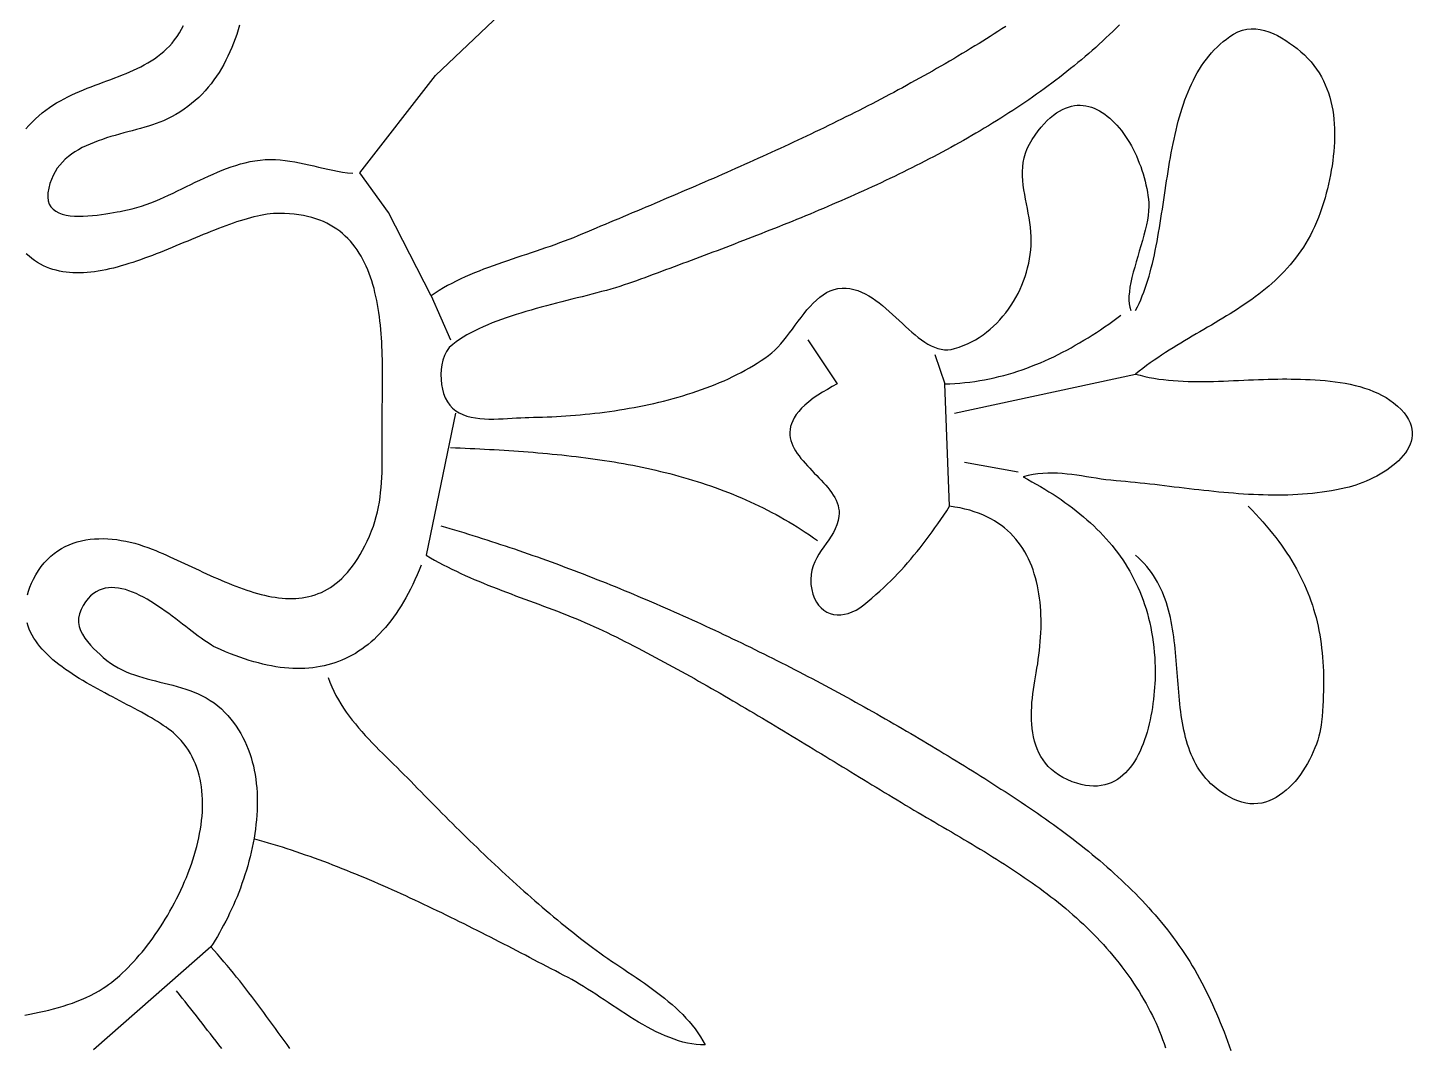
# Model space of a CAD drawing. Header units: millimetres. Extents: x 26 to 701, y 23 to 715.
# Drawn here: x 418.1 to 701.1, y 245.1 to 453.4 of the extents above; entities that cross this region are included whole.
import ezdxf

# ---------------------------------------------------------------- set-up
doc = ezdxf.new("R2010")
doc.units = ezdxf.units.MM
doc.layers.add('0_0_0', color=3, linetype='Continuous')

msp = doc.modelspace()

# ---------------------------------------------------------------- linework, layer by layer
at = {"layer": '0_0_0'}
for points in [[(617.99, 453.66), (617.19, 453.13), (616.39, 452.62), (615.6, 452.11), (614.81, 451.62), (614.04, 451.13), (613.28, 450.65), (612.52, 450.19), (611.66, 449.66), (610.8, 449.13), (609.93, 448.61), (609.07, 448.09), (608.2, 447.57), (607.34, 447.06), (606.47, 446.55), (605.6, 446.04), (604.73, 445.54), (603.85, 445.04), (602.98, 444.54), (602.11, 444.05), (601.23, 443.55), (600.36, 443.07), (599.48, 442.58), (598.6, 442.1), (597.73, 441.62), (596.85, 441.14), (595.97, 440.67), (595.08, 440.19), (594.2, 439.73), (593.32, 439.26), (592.43, 438.79), (591.55, 438.33), (590.66, 437.87), (589.78, 437.42), (588.89, 436.96), (588, 436.51), (587.11, 436.06), (586.22, 435.61), (585.33, 435.17), (584.44, 434.73), (583.54, 434.28), (582.65, 433.85), (581.75, 433.41), (580.86, 432.97), (579.96, 432.54), (579.06, 432.11), (578.17, 431.68), (577.27, 431.25), (576.37, 430.83), (575.47, 430.4), (574.57, 429.98), (573.66, 429.56), (572.76, 429.14), (571.86, 428.73), (570.95, 428.31), (570.05, 427.9), (569.14, 427.48), (568.24, 427.07), (567.33, 426.66), (566.42, 426.25), (565.51, 425.84), (564.6, 425.44), (563.69, 425.03), (562.78, 424.63), (561.87, 424.23), (560.96, 423.82), (560.04, 423.42), (559.13, 423.02), (558.22, 422.62), (557.3, 422.23), (556.39, 421.83), (555.47, 421.43), (554.55, 421.04), (553.64, 420.64), (552.72, 420.25), (551.8, 419.85), (550.88, 419.46), (549.96, 419.07), (549.04, 418.68), (548.12, 418.28), (547.2, 417.89), (546.28, 417.5), (545.35, 417.11), (544.43, 416.72), (543.51, 416.33), (542.58, 415.94), (541.66, 415.55), (540.73, 415.16), (539.81, 414.77), (538.88, 414.38), (537.95, 413.99), (537.03, 413.6), (536.1, 413.22), (535.17, 412.83), (534.24, 412.44), (533.31, 412.05), (532.38, 411.65), (531.45, 411.26), (530.52, 410.87), (529.61, 410.49), (528.68, 410.13), (527.74, 409.77), (526.8, 409.42), (525.85, 409.07), (524.89, 408.73), (523.92, 408.4), (522.96, 408.07), (521.98, 407.75), (521.01, 407.42), (520.03, 407.1), (519.05, 406.78), (518.07, 406.45), (517.09, 406.12), (516.12, 405.79), (515.14, 405.46), (514.17, 405.12), (513.2, 404.77), (512.24, 404.42), (511.28, 404.05), (510.33, 403.68), (509.38, 403.3), (508.44, 402.9), (507.52, 402.49), (506.6, 402.07), (505.69, 401.64), (504.8, 401.18), (503.91, 400.71), (503.04, 400.23), (502.19, 399.72), (501.35, 399.2), (500.52, 398.65), (491.84, 415.63), (485.99, 423.74), (501.47, 443.64), (536.95, 477.36)], [(417.73, 432.72), (418.35, 433.43), (419, 434.12), (419.67, 434.77), (420.36, 435.4), (421.06, 436), (421.79, 436.56), (422.52, 437.08), (423.26, 437.57), (424.01, 438.03), (424.77, 438.47), (425.54, 438.88), (426.31, 439.28), (427.1, 439.66), (427.89, 440.02), (428.68, 440.36), (429.48, 440.7), (430.28, 441.02), (431.09, 441.34), (431.89, 441.64), (432.7, 441.95), (433.5, 442.24), (434.3, 442.54), (435.1, 442.84), (435.89, 443.14), (436.68, 443.44), (437.46, 443.75), (438.23, 444.06), (438.99, 444.38), (439.75, 444.72), (440.49, 445.07), (441.22, 445.43), (441.93, 445.81), (442.64, 446.21), (443.32, 446.63), (443.99, 447.06), (444.64, 447.53), (445.28, 448.02), (445.89, 448.53), (446.48, 449.08), (447.05, 449.65), (447.6, 450.26), (448.12, 450.91), (448.62, 451.59), (449.09, 452.31), (449.54, 453.06), (449.95, 453.86)], [(461.39, 453.88), (461.11, 452.95), (460.81, 452.02), (460.5, 451.11), (460.16, 450.21), (459.81, 449.32), (459.43, 448.44), (459.03, 447.58), (458.61, 446.73), (458.17, 445.89), (457.7, 445.07), (457.21, 444.26), (456.7, 443.48), (456.15, 442.71), (455.59, 441.96), (454.99, 441.23), (454.37, 440.51), (453.72, 439.82), (453.05, 439.16), (452.34, 438.51), (451.6, 437.89), (450.84, 437.29), (450.04, 436.72), (449.21, 436.17), (448.35, 435.65), (447.45, 435.16), (446.52, 434.7), (445.84, 434.39), (445.12, 434.1), (444.38, 433.82), (443.61, 433.56), (442.81, 433.31), (442, 433.06), (441.17, 432.82), (440.32, 432.59), (439.46, 432.36), (438.59, 432.12), (437.71, 431.89), (436.84, 431.64), (435.96, 431.4), (435.08, 431.14), (434.21, 430.87), (433.35, 430.59), (432.49, 430.29), (431.65, 429.97), (430.83, 429.63), (430.03, 429.27), (429.25, 428.89), (428.49, 428.48), (427.76, 428.04), (427.07, 427.57), (426.4, 427.06), (425.78, 426.52), (425.19, 425.94), (424.64, 425.33), (424.14, 424.67), (423.69, 423.96), (423.29, 423.21), (422.94, 422.41), (422.65, 421.56), (422.42, 420.65), (422.24, 419.69), (422.19, 418.81), (422.27, 418.04), (422.49, 417.37), (422.83, 416.8), (423.27, 416.31), (423.82, 415.91), (424.45, 415.58), (425.16, 415.32), (425.93, 415.13), (426.76, 415), (427.63, 414.92), (428.54, 414.89), (429.46, 414.9), (430.4, 414.94), (431.34, 415.02), (432.26, 415.11), (433.17, 415.23), (434.04, 415.36), (434.87, 415.49), (435.64, 415.63), (436.35, 415.76), (436.98, 415.88), (437.52, 415.98), (438.5, 416.17), (439.46, 416.4), (440.42, 416.66), (441.37, 416.95), (442.3, 417.27), (443.24, 417.62), (444.16, 417.98), (445.08, 418.37), (445.99, 418.77), (446.9, 419.18), (447.81, 419.61), (448.72, 420.04), (449.62, 420.48), (450.52, 420.93), (451.43, 421.37), (452.33, 421.81), (453.24, 422.25), (454.14, 422.68), (455.06, 423.1), (455.97, 423.51), (456.89, 423.91), (457.82, 424.28), (458.75, 424.64), (459.69, 424.97), (460.64, 425.28), (461.59, 425.56), (462.56, 425.81), (463.54, 426.03), (464.52, 426.21), (465.6, 426.35), (466.66, 426.44), (467.7, 426.47), (468.72, 426.45), (469.72, 426.39), (470.72, 426.29), (471.7, 426.16), (472.68, 425.99), (473.65, 425.81), (474.62, 425.6), (475.58, 425.38), (476.54, 425.15), (477.51, 424.92), (478.48, 424.7), (479.46, 424.47), (480.45, 424.26), (481.44, 424.07), (482.46, 423.9), (483.48, 423.76), (484.52, 423.65)], [(641.2, 453.97), (640.52, 453.29), (639.85, 452.63), (639.16, 451.97), (638.47, 451.31), (637.77, 450.66), (637.07, 450.01), (636.36, 449.37), (635.65, 448.74), (634.93, 448.11), (634.2, 447.48), (633.47, 446.86), (632.73, 446.25), (631.99, 445.63), (631.24, 445.03), (630.49, 444.43), (629.73, 443.83), (628.96, 443.24), (628.2, 442.65), (627.42, 442.07), (626.64, 441.49), (625.86, 440.92), (625.07, 440.35), (624.28, 439.79), (623.48, 439.23), (622.68, 438.67), (621.87, 438.12), (621.06, 437.58), (620.25, 437.04), (619.43, 436.5), (618.61, 435.97), (617.78, 435.44), (616.95, 434.91), (616.12, 434.39), (615.28, 433.87), (614.44, 433.36), (613.6, 432.85), (612.75, 432.35), (611.9, 431.85), (611.04, 431.35), (610.18, 430.86), (609.32, 430.37), (608.46, 429.88), (607.59, 429.4), (606.73, 428.92), (605.85, 428.45), (604.98, 427.98), (604.1, 427.51), (603.22, 427.05), (602.34, 426.58), (601.46, 426.13), (600.57, 425.67), (599.68, 425.22), (598.79, 424.78), (597.9, 424.34), (597.01, 423.9), (596.11, 423.46), (595.22, 423.02), (594.32, 422.59), (593.42, 422.17), (592.52, 421.74), (591.61, 421.32), (590.71, 420.9), (589.8, 420.49), (588.9, 420.08), (587.99, 419.67), (587.08, 419.26), (586.17, 418.86), (585.26, 418.45), (584.35, 418.06), (583.44, 417.66), (582.53, 417.27), (581.62, 416.88), (580.71, 416.49), (579.8, 416.1), (578.89, 415.72), (577.98, 415.34), (577.06, 414.96), (576.15, 414.59), (575.24, 414.22), (574.33, 413.84), (573.42, 413.48), (572.51, 413.11), (571.6, 412.74), (570.69, 412.38), (569.79, 412.02), (568.88, 411.67), (567.97, 411.31), (567.07, 410.96), (566.17, 410.6), (565.26, 410.25), (564.36, 409.91), (563.46, 409.56), (562.57, 409.21), (561.67, 408.87), (560.77, 408.53), (559.88, 408.19), (558.99, 407.85), (558.1, 407.52), (557.21, 407.18), (556.33, 406.85), (555.45, 406.52), (554.56, 406.19), (553.69, 405.86), (552.81, 405.53), (551.94, 405.21), (551.07, 404.88), (550.2, 404.56), (549.33, 404.24), (548.47, 403.92), (547.61, 403.6), (546.76, 403.28), (545.9, 402.96), (545.05, 402.64), (544.21, 402.33), (543.36, 402.01), (542.52, 401.7), (541.72, 401.4), (540.88, 401.12), (540.02, 400.84), (539.14, 400.56), (538.23, 400.29), (537.3, 400.02), (536.36, 399.75), (535.39, 399.49), (534.41, 399.23), (533.42, 398.97), (532.41, 398.71), (531.39, 398.45), (530.37, 398.19), (529.33, 397.93), (528.29, 397.66), (527.24, 397.4), (526.19, 397.13), (525.14, 396.86), (524.09, 396.58), (523.04, 396.3), (522, 396.01), (520.96, 395.72), (519.93, 395.42), (518.9, 395.12), (517.89, 394.8), (516.88, 394.48), (515.89, 394.14), (514.92, 393.8), (513.96, 393.45), (513.02, 393.09), (512.1, 392.71), (511.2, 392.32), (510.32, 391.92), (509.47, 391.51), (508.64, 391.08), (507.84, 390.64), (507.07, 390.18), (506.33, 389.71), (505.63, 389.22), (504.96, 388.71), (504.26, 388.05), (503.7, 387.29), (503.25, 386.44), (502.92, 385.52), (502.7, 384.55), (502.57, 383.55), (502.53, 382.53), (502.57, 381.52), (502.68, 380.53), (502.86, 379.58), (503.1, 378.69), (503.44, 377.78), (503.86, 376.98), (504.36, 376.28), (504.94, 375.67), (505.59, 375.16), (506.29, 374.72), (507.05, 374.37), (507.86, 374.08), (508.7, 373.85), (509.58, 373.68), (510.49, 373.57), (511.43, 373.49), (512.37, 373.46), (513.33, 373.45), (514.29, 373.48), (515.24, 373.52), (516.18, 373.57), (517.11, 373.63), (518.02, 373.69), (518.89, 373.74), (519.73, 373.78), (520.52, 373.8), (521.44, 373.82), (522.36, 373.84), (523.29, 373.86), (524.24, 373.9), (525.18, 373.94), (526.14, 373.99), (527.1, 374.04), (528.07, 374.11), (529.05, 374.18), (530.03, 374.25), (531.02, 374.34), (532.01, 374.43), (533, 374.54), (534, 374.65), (535, 374.76), (536, 374.89), (537.01, 375.03), (538.02, 375.17), (539.02, 375.33), (540.03, 375.49), (541.04, 375.66), (542.05, 375.84), (543.05, 376.03), (544.06, 376.24), (545.06, 376.45), (546.06, 376.67), (547.06, 376.9), (548.05, 377.14), (549.04, 377.39), (550.03, 377.66), (551.01, 377.93), (551.98, 378.22), (552.95, 378.51), (553.91, 378.82), (554.86, 379.14), (555.81, 379.47), (556.75, 379.81), (557.68, 380.17), (558.6, 380.53), (559.51, 380.91), (560.42, 381.3), (561.31, 381.7), (562.19, 382.12), (563.05, 382.55), (563.91, 382.99), (564.75, 383.44), (565.58, 383.91), (566.4, 384.39), (567.2, 384.89), (567.99, 385.39), (568.77, 385.92), (569.52, 386.45), (570.16, 386.96), (570.79, 387.53), (571.4, 388.15), (572.01, 388.82), (572.6, 389.54), (573.19, 390.28), (573.78, 391.05), (574.37, 391.84), (574.96, 392.63), (575.55, 393.43), (576.14, 394.22), (576.75, 394.99), (577.36, 395.74), (577.99, 396.46), (578.63, 397.14), (579.28, 397.77), (579.96, 398.35), (580.65, 398.86), (581.37, 399.3), (582.12, 399.67), (582.89, 399.95), (583.69, 400.13), (584.52, 400.21), (585.35, 400.19), (586.15, 400.1), (586.95, 399.93), (587.72, 399.69), (588.49, 399.4), (589.23, 399.05), (589.97, 398.64), (590.7, 398.19), (591.41, 397.7), (592.12, 397.18), (592.81, 396.62), (593.5, 396.04), (594.18, 395.44), (594.86, 394.83), (595.52, 394.21), (596.19, 393.59), (596.85, 392.97), (597.5, 392.36), (598.16, 391.76), (598.81, 391.18), (599.46, 390.63), (600.11, 390.1), (600.77, 389.62), (601.42, 389.17), (602.08, 388.76), (602.74, 388.41), (603.41, 388.12), (604.08, 387.88), (604.75, 387.72), (605.44, 387.63), (606.13, 387.61), (606.83, 387.68), (607.54, 387.84), (608.43, 388.12), (609.3, 388.45), (610.15, 388.81), (610.98, 389.22), (611.79, 389.67), (612.58, 390.15), (613.34, 390.67), (614.08, 391.22), (614.79, 391.81), (615.48, 392.42), (616.15, 393.07), (616.79, 393.75), (617.4, 394.45), (617.99, 395.17), (618.55, 395.92), (619.07, 396.7), (619.58, 397.49), (620.05, 398.3), (620.49, 399.13), (620.9, 399.97), (621.27, 400.83), (621.62, 401.7), (621.93, 402.58), (622.21, 403.47), (622.46, 404.37), (622.67, 405.27), (622.85, 406.18), (622.99, 407.09), (623.09, 408.01), (623.16, 408.92), (623.19, 409.83), (623.18, 410.74), (623.13, 411.65), (623.04, 412.63), (622.91, 413.6), (622.76, 414.57), (622.59, 415.53), (622.4, 416.48), (622.21, 417.44), (622.02, 418.39), (621.85, 419.33), (621.69, 420.27), (621.56, 421.21), (621.46, 422.15), (621.41, 423.09), (621.4, 424.02), (621.45, 424.95), (621.57, 425.89), (621.76, 426.82), (622.02, 427.75), (622.38, 428.69), (622.83, 429.62), (623.38, 430.56), (624, 431.47), (624.61, 432.31), (625.23, 433.09), (625.85, 433.79), (626.47, 434.43), (627.09, 435.01), (627.71, 435.52), (628.33, 435.97), (628.95, 436.36), (629.56, 436.69), (630.18, 436.97), (630.79, 437.19), (631.39, 437.36), (632, 437.47), (632.59, 437.54), (633.19, 437.55), (633.78, 437.52), (634.36, 437.44), (634.93, 437.32), (635.5, 437.15), (636.06, 436.95), (636.62, 436.7), (637.16, 436.41), (637.7, 436.09), (638.23, 435.73), (638.74, 435.34), (639.25, 434.92), (639.75, 434.47), (640.23, 433.98), (640.71, 433.47), (641.17, 432.94), (641.61, 432.37), (642.05, 431.79), (642.47, 431.18), (642.88, 430.56), (643.27, 429.92), (643.65, 429.25), (644.01, 428.58), (644.35, 427.89), (644.68, 427.19), (644.99, 426.47), (645.28, 425.75), (645.56, 425.02), (645.81, 424.29), (646.05, 423.55), (646.27, 422.8), (646.47, 422.06), (646.64, 421.32), (646.8, 420.57), (646.93, 419.83), (647.04, 419.1), (647.13, 418.37), (647.2, 417.65), (647.22, 416.84), (647.18, 415.97), (647.07, 415.06), (646.92, 414.1), (646.72, 413.1), (646.48, 412.07), (646.21, 411.02), (645.91, 409.94), (645.6, 408.86), (645.28, 407.76), (644.96, 406.67), (644.64, 405.57), (644.33, 404.49), (644.04, 403.43), (643.78, 402.39), (643.56, 401.38), (643.37, 400.41), (643.24, 399.47), (643.15, 398.59), (643.13, 397.76), (643.19, 396.99), (643.31, 396.28), (643.52, 395.65)], [(644.52, 395.65), (644.89, 396.36), (645.24, 397.09), (645.57, 397.84), (645.89, 398.6), (646.19, 399.38), (646.48, 400.18), (646.75, 400.99), (647.02, 401.81), (647.26, 402.65), (647.5, 403.49), (647.73, 404.35), (647.94, 405.23), (648.15, 406.11), (648.35, 407), (648.54, 407.9), (648.72, 408.81), (648.9, 409.73), (649.07, 410.65), (649.23, 411.59), (649.39, 412.52), (649.54, 413.47), (649.69, 414.42), (649.84, 415.37), (649.99, 416.32), (650.13, 417.28), (650.28, 418.24), (650.42, 419.21), (650.57, 420.17), (650.71, 421.13), (650.86, 422.09), (651.01, 423.06), (651.16, 424.02), (651.32, 424.98), (651.48, 425.93), (651.65, 426.88), (651.82, 427.83), (652, 428.77), (652.19, 429.71), (652.38, 430.64), (652.59, 431.56), (652.8, 432.48), (653.02, 433.39), (653.25, 434.29), (653.5, 435.18), (653.76, 436.06), (654.03, 436.93), (654.31, 437.78), (654.61, 438.63), (654.92, 439.46), (655.24, 440.28), (655.59, 441.09), (655.95, 441.88), (656.32, 442.66), (656.72, 443.42), (657.13, 444.16), (657.57, 444.89), (658.02, 445.6), (658.49, 446.29), (658.99, 446.96), (659.51, 447.61), (660.05, 448.24), (660.61, 448.85), (661.2, 449.44), (661.81, 450.01), (662.45, 450.55), (663.12, 451.07), (663.81, 451.57), (664.53, 452.04), (665.43, 452.53), (666.34, 452.87), (667.25, 453.09), (668.16, 453.18), (669.07, 453.16), (669.98, 453.05), (670.88, 452.84), (671.77, 452.55), (672.65, 452.19), (673.51, 451.77), (674.36, 451.3), (675.19, 450.79), (675.99, 450.25), (676.77, 449.69), (677.52, 449.12), (678.31, 448.48), (679.04, 447.82), (679.73, 447.13), (680.37, 446.42), (680.96, 445.69), (681.51, 444.94), (682.02, 444.17), (682.48, 443.38), (682.9, 442.57), (683.29, 441.75), (683.63, 440.91), (683.94, 440.06), (684.21, 439.19), (684.44, 438.31), (684.64, 437.42), (684.81, 436.52), (684.95, 435.61), (685.05, 434.69), (685.13, 433.76), (685.17, 432.82), (685.19, 431.88), (685.19, 430.93), (685.16, 429.99), (685.1, 429.03), (685.02, 428.08), (684.92, 427.12), (684.8, 426.17), (684.66, 425.21), (684.5, 424.26), (684.33, 423.31), (684.14, 422.37), (683.93, 421.43), (683.71, 420.49), (683.48, 419.57), (683.23, 418.65), (682.93, 417.59), (682.61, 416.57), (682.26, 415.57), (681.9, 414.61), (681.51, 413.67), (681.11, 412.75), (680.69, 411.87), (680.24, 411.01), (679.78, 410.17), (679.31, 409.36), (678.81, 408.57), (678.3, 407.8), (677.77, 407.05), (677.23, 406.33), (676.67, 405.62), (676.1, 404.93), (675.51, 404.27), (674.91, 403.62), (674.3, 402.98), (673.67, 402.36), (673.04, 401.76), (672.39, 401.18), (671.72, 400.6), (671.05, 400.04), (670.37, 399.49), (669.68, 398.96), (668.98, 398.43), (668.27, 397.91), (667.55, 397.41), (666.82, 396.91), (666.09, 396.42), (665.35, 395.93), (664.6, 395.45), (663.85, 394.98), (663.09, 394.51), (662.32, 394.05), (661.56, 393.59), (660.78, 393.13), (660.01, 392.67), (659.23, 392.21), (658.45, 391.76), (657.67, 391.3), (656.88, 390.84), (656.1, 390.38), (655.31, 389.91), (654.53, 389.44), (653.74, 388.97), (652.96, 388.49), (652.17, 388.01), (651.39, 387.52), (650.61, 387.02), (649.84, 386.51), (649.06, 385.99), (648.29, 385.46), (647.53, 384.92), (646.77, 384.37), (646.02, 383.81), (645.27, 383.24), (644.52, 382.65), (645.44, 382.39), (646.38, 382.17), (647.32, 381.96), (648.28, 381.79), (649.26, 381.64), (650.24, 381.51), (651.23, 381.4), (652.23, 381.31), (653.23, 381.24), (654.25, 381.19), (655.27, 381.15), (656.29, 381.13), (657.32, 381.12), (658.35, 381.12), (659.39, 381.14), (660.42, 381.16), (661.46, 381.19), (662.49, 381.22), (663.53, 381.26), (664.56, 381.31), (665.58, 381.35), (666.61, 381.4), (667.62, 381.45), (668.64, 381.49), (669.64, 381.54), (670.64, 381.57), (671.62, 381.6), (672.6, 381.63), (673.57, 381.64), (674.52, 381.65), (675.42, 381.65), (676.34, 381.64), (677.28, 381.63), (678.25, 381.61), (679.23, 381.57), (680.23, 381.53), (681.23, 381.48), (682.25, 381.4), (683.27, 381.32), (684.3, 381.21), (685.32, 381.08), (686.35, 380.93), (687.36, 380.76), (688.37, 380.56), (689.36, 380.33), (690.34, 380.08), (691.3, 379.79), (692.24, 379.47), (693.15, 379.12), (694.04, 378.73), (694.9, 378.3), (695.72, 377.83), (696.51, 377.32), (697.26, 376.77), (698.07, 376.09), (698.78, 375.41), (699.39, 374.73), (699.89, 374.05), (700.3, 373.39), (700.62, 372.72), (700.85, 372.07), (701, 371.42), (701.07, 370.77), (701.07, 370.14), (700.99, 369.52), (700.84, 368.9), (700.63, 368.3), (700.36, 367.71), (700.03, 367.13), (699.65, 366.56), (699.22, 366.01), (698.75, 365.48), (698.23, 364.96), (697.68, 364.45), (697.1, 363.96), (696.48, 363.5), (695.84, 363.05), (695.18, 362.61), (694.49, 362.2), (693.8, 361.82), (693.09, 361.45), (692.38, 361.1), (691.66, 360.78), (690.95, 360.49), (690.24, 360.21), (689.54, 359.97), (688.85, 359.75), (688.18, 359.56), (687.52, 359.39), (686.55, 359.18), (685.57, 358.98), (684.59, 358.8), (683.61, 358.64), (682.62, 358.5), (681.63, 358.37), (680.64, 358.26), (679.64, 358.17), (678.65, 358.09), (677.65, 358.03), (676.65, 357.98), (675.65, 357.94), (674.64, 357.92), (673.64, 357.91), (672.63, 357.91), (671.63, 357.93), (670.62, 357.95), (669.61, 357.99), (668.6, 358.03), (667.58, 358.08), (666.57, 358.15), (665.56, 358.22), (664.55, 358.29), (663.54, 358.38), (662.52, 358.47), (661.51, 358.56), (660.5, 358.66), (659.49, 358.77), (658.48, 358.88), (657.46, 358.99), (656.46, 359.1), (655.45, 359.22), (654.44, 359.34), (653.43, 359.46), (652.43, 359.58), (651.42, 359.7), (650.42, 359.82), (649.42, 359.94), (648.42, 360.06), (647.43, 360.17), (646.43, 360.28), (645.44, 360.39), (644.45, 360.5), (643.47, 360.6), (642.48, 360.69), (641.5, 360.78), (640.52, 360.86), (639.49, 360.96), (638.47, 361.07), (637.46, 361.21), (636.45, 361.36), (635.45, 361.52), (634.46, 361.67), (633.47, 361.83), (632.48, 361.98), (631.5, 362.11), (630.52, 362.23), (629.53, 362.33), (628.55, 362.39), (627.56, 362.43), (626.57, 362.42), (625.58, 362.37), (624.57, 362.28), (623.57, 362.13), (622.55, 361.92), (621.52, 361.65), (622.44, 361.16), (623.34, 360.67), (624.23, 360.17), (625.1, 359.66), (625.97, 359.14), (626.82, 358.62), (627.66, 358.09), (628.48, 357.55), (629.29, 357), (630.09, 356.44), (630.88, 355.88), (631.65, 355.3), (632.4, 354.72), (633.14, 354.12), (633.87, 353.52), (634.58, 352.9), (635.28, 352.28), (635.96, 351.64), (636.62, 351), (637.27, 350.34), (637.91, 349.68), (638.52, 349), (639.13, 348.31), (639.71, 347.61), (640.28, 346.9), (640.83, 346.18), (641.36, 345.44), (641.88, 344.69), (642.38, 343.93), (642.86, 343.16), (643.32, 342.37), (643.77, 341.57), (644.19, 340.76), (644.6, 339.93), (644.99, 339.1), (645.36, 338.24), (645.71, 337.37), (646.04, 336.49), (646.36, 335.6), (646.65, 334.69), (646.92, 333.76), (647.17, 332.82), (647.4, 331.86), (647.61, 330.89), (647.8, 329.91), (647.97, 328.9), (648.11, 327.89), (648.24, 326.85), (648.34, 325.8), (648.43, 324.73), (648.48, 323.65), (648.51, 323.01), (648.52, 322.35), (648.52, 321.65), (648.51, 320.93), (648.49, 320.19), (648.45, 319.43), (648.41, 318.64), (648.34, 317.85), (648.27, 317.04), (648.18, 316.21), (648.07, 315.38), (647.95, 314.54), (647.82, 313.7), (647.66, 312.86), (647.49, 312.02), (647.3, 311.18), (647.09, 310.35), (646.86, 309.53), (646.62, 308.72), (646.35, 307.92), (646.06, 307.13), (645.75, 306.37), (645.42, 305.62), (645.07, 304.9), (644.69, 304.21), (644.3, 303.54), (643.87, 302.9), (643.42, 302.3), (642.95, 301.73), (642.45, 301.19), (641.93, 300.7), (641.38, 300.25), (640.8, 299.85), (640.19, 299.49), (639.56, 299.19), (638.89, 298.93), (638.2, 298.73), (637.48, 298.59), (636.72, 298.51), (635.94, 298.48), (635.12, 298.53), (634.27, 298.64), (633.39, 298.82), (632.48, 299.07), (631.53, 299.39), (630.54, 299.81), (629.62, 300.26), (628.79, 300.77), (628.02, 301.31), (627.32, 301.89), (626.68, 302.51), (626.11, 303.17), (625.6, 303.85), (625.15, 304.57), (624.75, 305.32), (624.41, 306.09), (624.11, 306.88), (623.87, 307.69), (623.67, 308.53), (623.51, 309.37), (623.39, 310.24), (623.3, 311.11), (623.25, 311.99), (623.23, 312.88), (623.24, 313.78), (623.28, 314.68), (623.34, 315.57), (623.42, 316.47), (623.52, 317.36), (623.64, 318.24), (623.77, 319.11), (623.9, 319.97), (624.05, 320.82), (624.2, 321.65), (624.36, 322.55), (624.51, 323.45), (624.64, 324.36), (624.77, 325.27), (624.87, 326.18), (624.97, 327.09), (625.05, 328), (625.11, 328.91), (625.16, 329.81), (625.19, 330.72), (625.2, 331.62), (625.2, 332.51), (625.17, 333.4), (625.13, 334.29), (625.07, 335.17), (624.99, 336.04), (624.89, 336.9), (624.77, 337.75), (624.62, 338.6), (624.46, 339.43), (624.27, 340.25), (624.06, 341.06), (623.82, 341.86), (623.56, 342.64), (623.28, 343.41), (622.97, 344.16), (622.63, 344.9), (622.27, 345.62), (621.88, 346.32), (621.47, 347.01), (621.02, 347.67), (620.55, 348.32), (620.05, 348.94), (619.52, 349.55), (618.95, 350.13), (618.36, 350.68), (617.74, 351.22), (617.08, 351.73), (616.39, 352.21), (615.67, 352.67), (614.92, 353.1), (614.13, 353.51), (613.3, 353.88), (612.44, 354.23), (611.55, 354.54), (610.62, 354.83), (609.65, 355.08), (608.65, 355.31), (607.6, 355.49), (606.52, 355.65), (605.52, 380.65), (606.57, 380.68), (607.6, 380.73), (608.63, 380.81), (609.65, 380.9), (610.67, 381.02), (611.67, 381.16), (612.67, 381.31), (613.66, 381.49), (614.65, 381.68), (615.63, 381.89), (616.6, 382.13), (617.57, 382.38), (618.52, 382.64), (619.48, 382.93), (620.42, 383.23), (621.36, 383.54), (622.3, 383.88), (623.23, 384.23), (624.15, 384.59), (625.06, 384.97), (625.98, 385.37), (626.88, 385.78), (627.78, 386.2), (628.67, 386.64), (629.56, 387.09), (630.45, 387.56), (631.33, 388.04), (632.2, 388.53), (633.07, 389.03), (633.94, 389.54), (634.8, 390.07), (635.65, 390.61), (636.5, 391.15), (637.35, 391.71), (638.19, 392.28), (639.03, 392.86), (639.87, 393.45), (640.7, 394.04), (641.52, 394.65)], [(418.03, 337.55), (418.26, 338.34), (418.55, 339.13), (418.89, 339.95), (419.29, 340.78), (419.75, 341.63), (420.29, 342.52), (420.87, 343.34), (421.48, 344.09), (422.13, 344.79), (422.8, 345.43), (423.51, 346.01), (424.24, 346.54), (424.99, 347.01), (425.77, 347.43), (426.57, 347.79), (427.39, 348.11), (428.23, 348.38), (429.08, 348.6), (429.95, 348.77), (430.83, 348.9), (431.73, 348.99), (432.63, 349.03), (433.54, 349.04), (434.45, 349.01), (435.37, 348.94), (436.29, 348.83), (437.21, 348.69), (438.13, 348.52), (439.05, 348.32), (439.96, 348.08), (440.87, 347.82), (441.76, 347.53), (442.65, 347.22), (443.52, 346.88), (444.25, 346.59), (444.97, 346.29), (445.7, 345.97), (446.43, 345.65), (447.17, 345.32), (447.91, 344.99), (448.65, 344.65), (449.39, 344.31), (450.14, 343.96), (450.88, 343.62), (451.63, 343.27), (452.38, 342.92), (453.13, 342.57), (453.88, 342.22), (454.63, 341.88), (455.38, 341.54), (456.13, 341.2), (456.88, 340.87), (457.63, 340.55), (458.38, 340.23), (459.13, 339.92), (459.88, 339.62), (460.63, 339.33), (461.37, 339.05), (462.11, 338.78), (462.85, 338.53), (463.59, 338.29), (464.33, 338.06), (465.06, 337.85), (465.79, 337.66), (466.51, 337.48), (467.24, 337.32), (467.95, 337.18), (468.67, 337.07), (469.38, 336.97), (470.08, 336.89), (470.78, 336.84), (471.48, 336.81), (472.17, 336.81), (472.86, 336.83), (473.53, 336.88), (474.21, 336.96), (474.87, 337.07), (475.53, 337.2), (476.19, 337.37), (476.83, 337.57), (477.47, 337.8), (478.11, 338.06), (478.73, 338.36), (479.35, 338.69), (479.96, 339.06), (480.55, 339.47), (481.15, 339.91), (481.73, 340.39), (482.3, 340.92), (482.87, 341.48), (483.42, 342.09), (483.96, 342.74), (484.5, 343.43), (485.02, 344.16), (485.54, 344.95), (486.04, 345.78), (486.53, 346.65), (487.01, 347.58), (487.48, 348.55), (487.94, 349.57), (488.38, 350.65), (488.74, 351.6), (489.05, 352.56), (489.33, 353.53), (489.57, 354.51), (489.78, 355.5), (489.96, 356.49), (490.11, 357.49), (490.23, 358.49), (490.33, 359.5), (490.41, 360.51), (490.47, 361.53), (490.51, 362.54), (490.54, 363.56), (490.56, 364.58), (490.56, 365.59), (490.56, 366.61), (490.55, 367.63), (490.54, 368.64), (490.53, 369.65), (490.53, 370.65), (490.52, 371.65), (490.53, 372.39), (490.53, 373.14), (490.54, 373.91), (490.55, 374.69), (490.56, 375.49), (490.57, 376.29), (490.58, 377.1), (490.6, 377.93), (490.61, 378.76), (490.62, 379.6), (490.62, 380.45), (490.63, 381.3), (490.63, 382.16), (490.63, 383.02), (490.62, 383.89), (490.61, 384.76), (490.59, 385.64), (490.57, 386.51), (490.54, 387.39), (490.5, 388.27), (490.46, 389.14), (490.4, 390.02), (490.34, 390.89), (490.27, 391.76), (490.18, 392.63), (490.09, 393.49), (489.98, 394.35), (489.87, 395.2), (489.73, 396.04), (489.59, 396.88), (489.43, 397.7), (489.26, 398.52), (489.07, 399.33), (488.87, 400.13), (488.65, 400.92), (488.41, 401.69), (488.16, 402.46), (487.89, 403.2), (487.6, 403.94), (487.29, 404.66), (486.96, 405.36), (486.61, 406.04), (486.24, 406.71), (485.85, 407.36), (485.43, 407.99), (485, 408.6), (484.54, 409.19), (484.05, 409.76), (483.54, 410.31), (483.01, 410.83), (482.45, 411.33), (481.87, 411.81), (481.25, 412.26), (480.61, 412.68), (479.94, 413.08), (479.25, 413.45), (478.52, 413.79), (477.77, 414.1), (476.98, 414.38), (476.16, 414.63), (475.31, 414.85), (474.43, 415.04), (473.52, 415.2), (472.57, 415.32), (471.59, 415.4), (470.57, 415.45), (469.52, 415.47), (468.92, 415.45), (468.3, 415.42), (467.66, 415.36), (467.02, 415.28), (466.37, 415.17), (465.7, 415.05), (465.03, 414.91), (464.34, 414.75), (463.65, 414.57), (462.95, 414.38), (462.24, 414.17), (461.52, 413.95), (460.79, 413.72), (460.06, 413.47), (459.32, 413.21), (458.57, 412.94), (457.82, 412.66), (457.06, 412.36), (456.29, 412.07), (455.52, 411.76), (454.74, 411.45), (453.96, 411.13), (453.18, 410.81), (452.39, 410.48), (451.6, 410.15), (450.8, 409.82), (450.01, 409.49), (449.21, 409.15), (448.4, 408.82), (447.6, 408.49), (446.79, 408.16), (445.99, 407.84), (445.18, 407.51), (444.38, 407.2), (443.57, 406.89), (442.77, 406.59), (441.96, 406.29), (441.16, 406), (440.36, 405.73), (439.56, 405.46), (438.76, 405.2), (437.97, 404.96), (437.18, 404.73), (436.39, 404.51), (435.61, 404.31), (434.83, 404.13), (434.05, 403.96), (433.28, 403.81), (432.52, 403.67), (431.76, 403.56), (431.01, 403.47), (430.26, 403.39), (429.52, 403.34), (428.79, 403.32), (428.07, 403.31), (427.35, 403.33), (426.64, 403.38), (425.95, 403.45), (425.26, 403.55), (424.57, 403.68), (423.9, 403.84), (423.24, 404.02), (422.59, 404.24), (421.95, 404.49), (421.33, 404.77), (420.71, 405.09), (420.1, 405.44), (419.51, 405.82), (418.93, 406.25), (418.37, 406.7), (417.81, 407.2)], [(500.52, 398.65), (504.52, 389.65)], [(577.52, 389.65), (583.52, 380.65), (582.54, 380.08), (581.54, 379.52), (580.54, 378.94), (579.55, 378.34), (578.6, 377.7), (577.71, 377.01), (576.94, 376.32), (576.26, 375.65), (575.68, 375), (575.18, 374.36), (574.77, 373.73), (574.44, 373.11), (574.19, 372.5), (574, 371.91), (573.89, 371.32), (573.85, 370.75), (573.86, 370.18), (573.93, 369.63), (574.06, 369.08), (574.24, 368.54), (574.46, 368.01), (574.72, 367.48), (575.03, 366.96), (575.37, 366.44), (575.74, 365.93), (576.13, 365.42), (576.55, 364.92), (576.99, 364.42), (577.44, 363.92), (577.91, 363.43), (578.38, 362.93), (578.86, 362.44), (579.34, 361.95), (579.81, 361.45), (580.28, 360.96), (580.74, 360.46), (581.18, 359.96), (581.6, 359.46), (582, 358.96), (582.37, 358.45), (582.71, 357.94), (583.02, 357.42), (583.29, 356.9), (583.52, 356.37), (583.7, 355.83), (583.83, 355.29), (583.91, 354.74), (583.94, 354.18), (583.9, 353.61), (583.73, 352.71), (583.48, 351.86), (583.14, 351.05), (582.75, 350.27), (582.3, 349.52), (581.82, 348.78), (581.31, 348.06), (580.8, 347.33), (580.29, 346.6), (579.81, 345.86), (579.36, 345.09), (578.96, 344.3), (578.62, 343.47), (578.36, 342.6), (578.19, 341.68), (578.13, 340.69), (578.18, 339.65), (578.34, 338.62), (578.58, 337.68), (578.9, 336.84), (579.29, 336.09), (579.74, 335.43), (580.26, 334.87), (580.82, 334.4), (581.44, 334.03), (582.09, 333.75), (582.78, 333.56), (583.51, 333.47), (584.25, 333.48), (585.02, 333.58), (585.8, 333.77), (586.59, 334.06), (587.38, 334.44), (588.17, 334.92), (588.95, 335.5), (589.81, 336.2), (590.64, 336.9), (591.46, 337.61), (592.25, 338.31), (593.02, 339.02), (593.77, 339.73), (594.5, 340.45), (595.22, 341.17), (595.92, 341.9), (596.6, 342.63), (597.27, 343.37), (597.93, 344.11), (598.58, 344.86), (599.22, 345.63), (599.85, 346.4), (600.47, 347.18), (601.09, 347.97), (601.7, 348.77), (602.3, 349.58), (602.91, 350.4), (603.51, 351.24), (604.11, 352.09), (604.71, 352.96), (605.31, 353.84), (605.91, 354.74), (606.52, 355.65)], [(603.52, 386.65), (605.52, 380.65)], [(607.52, 374.65), (644.52, 382.65)], [(505.52, 374.65), (499.52, 345.65), (500.39, 345.14), (501.26, 344.65), (502.13, 344.17), (503.02, 343.7), (503.91, 343.25), (504.8, 342.8), (505.71, 342.37), (506.61, 341.94), (507.53, 341.53), (508.45, 341.12), (509.37, 340.72), (510.3, 340.33), (511.23, 339.94), (512.16, 339.56), (513.1, 339.19), (514.04, 338.82), (514.98, 338.45), (515.93, 338.09), (516.88, 337.73), (517.82, 337.38), (518.77, 337.03), (519.72, 336.67), (520.67, 336.32), (521.62, 335.97), (522.57, 335.62), (523.52, 335.26), (524.47, 334.91), (525.41, 334.55), (526.36, 334.19), (527.3, 333.82), (528.24, 333.45), (529.18, 333.08), (530.11, 332.7), (531.04, 332.32), (531.97, 331.92), (532.89, 331.52), (533.81, 331.12), (534.72, 330.7), (535.62, 330.28), (536.52, 329.84), (537.43, 329.4), (538.33, 328.95), (539.24, 328.5), (540.14, 328.04), (541.04, 327.59), (541.93, 327.13), (542.83, 326.66), (543.72, 326.2), (544.62, 325.73), (545.51, 325.26), (546.4, 324.79), (547.29, 324.31), (548.17, 323.84), (549.06, 323.36), (549.94, 322.88), (550.83, 322.39), (551.71, 321.91), (552.59, 321.42), (553.47, 320.93), (554.35, 320.44), (555.22, 319.94), (556.1, 319.45), (556.98, 318.95), (557.85, 318.45), (558.72, 317.95), (559.6, 317.45), (560.47, 316.95), (561.34, 316.44), (562.21, 315.94), (563.08, 315.43), (563.94, 314.92), (564.81, 314.41), (565.68, 313.9), (566.54, 313.38), (567.41, 312.87), (568.27, 312.35), (569.14, 311.84), (570, 311.32), (570.86, 310.8), (571.73, 310.28), (572.59, 309.77), (573.45, 309.25), (574.31, 308.72), (575.17, 308.2), (576.03, 307.68), (576.89, 307.16), (577.75, 306.64), (578.61, 306.11), (579.47, 305.59), (580.33, 305.07), (581.19, 304.54), (582.05, 304.02), (582.91, 303.49), (583.76, 302.97), (584.62, 302.45), (585.48, 301.92), (586.34, 301.4), (587.2, 300.87), (588.06, 300.35), (588.92, 299.83), (589.78, 299.31), (590.64, 298.78), (591.5, 298.26), (592.36, 297.74), (593.22, 297.22), (594.08, 296.7), (594.94, 296.18), (595.8, 295.66), (596.66, 295.14), (597.52, 294.63), (598.38, 294.12), (599.23, 293.61), (600.08, 293.11), (600.93, 292.61), (601.79, 292.1), (602.64, 291.61), (603.49, 291.11), (604.34, 290.61), (605.19, 290.11), (606.04, 289.61), (606.89, 289.12), (607.74, 288.62), (608.58, 288.12), (609.43, 287.62), (610.27, 287.12), (611.11, 286.62), (611.95, 286.12), (612.78, 285.61), (613.62, 285.11), (614.45, 284.6), (615.27, 284.08), (616.1, 283.57), (616.92, 283.05), (617.74, 282.53), (618.55, 282), (619.36, 281.47), (620.17, 280.94), (620.97, 280.4), (621.77, 279.85), (622.57, 279.31), (623.36, 278.75), (624.14, 278.19), (624.92, 277.62), (625.7, 277.05), (626.47, 276.47), (627.23, 275.89), (627.99, 275.3), (628.74, 274.7), (629.49, 274.09), (630.23, 273.47), (630.97, 272.85), (631.7, 272.22), (632.42, 271.58), (633.13, 270.93), (633.84, 270.27), (634.54, 269.6), (635.24, 268.92), (635.92, 268.23), (636.6, 267.54), (637.28, 266.83), (637.94, 266.11), (638.59, 265.38), (639.24, 264.63), (639.88, 263.88), (640.51, 263.12), (641.13, 262.34), (641.74, 261.55), (642.35, 260.75), (642.94, 259.93), (643.52, 259.1), (644.1, 258.26), (644.66, 257.4), (645.22, 256.53), (645.76, 255.65), (646.23, 254.86), (646.68, 254.07), (647.11, 253.28), (647.53, 252.48), (647.94, 251.67), (648.33, 250.86), (648.7, 250.05), (649.06, 249.23), (649.4, 248.4), (649.73, 247.58), (650.05, 246.74), (650.35, 245.91), (650.63, 245.07)], [(504.52, 367.65), (505.52, 367.6), (506.51, 367.56), (507.51, 367.52), (508.5, 367.47), (509.49, 367.42), (510.49, 367.37), (511.48, 367.32), (512.47, 367.26), (513.46, 367.21), (514.45, 367.15), (515.44, 367.09), (516.43, 367.03), (517.42, 366.96), (518.41, 366.89), (519.4, 366.82), (520.38, 366.75), (521.37, 366.67), (522.35, 366.59), (523.34, 366.5), (524.32, 366.41), (525.3, 366.32), (526.28, 366.22), (527.26, 366.12), (528.23, 366.02), (529.21, 365.91), (530.19, 365.79), (531.16, 365.67), (532.13, 365.55), (533.1, 365.42), (534.07, 365.29), (535.04, 365.15), (536, 365), (536.97, 364.85), (537.93, 364.69), (538.89, 364.53), (539.85, 364.36), (540.81, 364.19), (541.76, 364.01), (542.71, 363.82), (543.66, 363.62), (544.61, 363.42), (545.56, 363.21), (546.5, 363), (547.45, 362.77), (548.39, 362.54), (549.33, 362.31), (550.26, 362.06), (551.19, 361.81), (552.13, 361.55), (553.05, 361.28), (553.98, 361), (554.9, 360.71), (555.82, 360.42), (556.74, 360.11), (557.66, 359.8), (558.57, 359.48), (559.48, 359.15), (560.39, 358.81), (561.29, 358.46), (562.19, 358.1), (563.09, 357.73), (563.98, 357.35), (564.88, 356.96), (565.76, 356.56), (566.65, 356.15), (567.53, 355.73), (568.41, 355.3), (569.29, 354.85), (570.16, 354.4), (571.03, 353.94), (571.9, 353.46), (572.76, 352.97), (573.62, 352.48), (574.47, 351.97), (575.32, 351.44), (576.17, 350.91), (577.01, 350.36), (577.86, 349.8), (578.69, 349.23), (579.52, 348.65)], [(609.52, 364.65), (620.52, 362.65)], [(667.52, 355.65), (668.31, 354.85), (669.07, 354.05), (669.81, 353.25), (670.52, 352.45), (671.22, 351.66), (671.89, 350.86), (672.53, 350.07), (673.16, 349.27), (673.76, 348.48), (674.35, 347.68), (674.91, 346.88), (675.45, 346.09), (675.96, 345.29), (676.46, 344.49), (676.94, 343.69), (677.4, 342.88), (677.83, 342.07), (678.25, 341.26), (678.65, 340.44), (679.03, 339.63), (679.39, 338.8), (679.73, 337.98), (680.05, 337.14), (680.35, 336.31), (680.64, 335.46), (680.91, 334.61), (681.16, 333.76), (681.39, 332.9), (681.6, 332.03), (681.8, 331.15), (681.98, 330.27), (682.15, 329.38), (682.29, 328.48), (682.43, 327.58), (682.54, 326.66), (682.64, 325.74), (682.73, 324.8), (682.8, 323.86), (682.85, 322.9), (682.89, 321.94), (682.92, 320.96), (682.93, 319.98), (682.92, 318.98), (682.91, 317.97), (682.87, 316.95), (682.83, 315.91), (682.77, 314.87), (682.7, 313.81), (682.62, 312.73), (682.52, 311.65), (682.44, 310.93), (682.32, 310.2), (682.16, 309.44), (681.96, 308.66), (681.73, 307.88), (681.46, 307.08), (681.17, 306.28), (680.83, 305.48), (680.47, 304.68), (680.08, 303.88), (679.65, 303.1), (679.2, 302.33), (678.72, 301.58), (678.21, 300.85), (677.67, 300.14), (677.11, 299.46), (676.53, 298.81), (675.92, 298.2), (675.29, 297.63), (674.63, 297.1), (673.96, 296.62), (673.26, 296.19), (672.55, 295.81), (671.81, 295.49), (671.06, 295.23), (670.3, 295.04), (669.51, 294.92), (668.71, 294.87), (667.9, 294.9), (667.08, 295), (666.24, 295.19), (665.39, 295.47), (664.53, 295.84), (663.77, 296.23), (663.04, 296.64), (662.35, 297.07), (661.69, 297.52), (661.07, 297.99), (660.48, 298.48), (659.92, 298.98), (659.4, 299.51), (658.9, 300.05), (658.44, 300.61), (658, 301.18), (657.59, 301.77), (657.2, 302.38), (656.84, 303), (656.5, 303.63), (656.19, 304.28), (655.9, 304.94), (655.63, 305.62), (655.38, 306.3), (655.14, 307), (654.93, 307.71), (654.73, 308.43), (654.55, 309.16), (654.39, 309.9), (654.24, 310.64), (654.1, 311.4), (653.97, 312.16), (653.86, 312.93), (653.75, 313.7), (653.65, 314.49), (653.57, 315.27), (653.48, 316.07), (653.41, 316.86), (653.34, 317.66), (653.27, 318.47), (653.21, 319.28), (653.15, 320.09), (653.09, 320.9), (653.03, 321.71), (652.97, 322.52), (652.9, 323.33), (652.84, 324.15), (652.77, 324.96), (652.69, 325.77), (652.61, 326.58), (652.52, 327.38), (652.43, 328.19), (652.32, 328.98), (652.21, 329.78), (652.08, 330.57), (651.94, 331.35), (651.79, 332.13), (651.63, 332.9), (651.45, 333.67), (651.25, 334.43), (651.04, 335.18), (650.81, 335.92), (650.56, 336.65), (650.29, 337.37), (650, 338.09), (649.69, 338.79), (649.36, 339.48), (649, 340.16), (648.61, 340.82), (648.2, 341.48), (647.77, 342.12), (647.3, 342.74), (646.81, 343.36), (646.28, 343.95), (645.73, 344.53), (645.14, 345.1), (644.52, 345.65)], [(502.52, 351.65), (503.46, 351.38), (504.4, 351.1), (505.34, 350.82), (506.28, 350.54), (507.22, 350.26), (508.16, 349.97), (509.1, 349.68), (510.04, 349.38), (510.98, 349.09), (511.92, 348.79), (512.86, 348.48), (513.8, 348.18), (514.74, 347.87), (515.68, 347.56), (516.62, 347.24), (517.56, 346.92), (518.5, 346.6), (519.43, 346.28), (520.37, 345.95), (521.31, 345.62), (522.25, 345.29), (523.19, 344.96), (524.13, 344.62), (525.06, 344.28), (526, 343.93), (526.94, 343.59), (527.88, 343.24), (528.81, 342.89), (529.75, 342.53), (530.68, 342.18), (531.62, 341.82), (532.55, 341.46), (533.49, 341.09), (534.42, 340.72), (535.36, 340.35), (536.29, 339.98), (537.22, 339.61), (538.15, 339.23), (539.09, 338.85), (540.02, 338.47), (540.95, 338.08), (541.88, 337.7), (542.81, 337.31), (543.74, 336.91), (544.66, 336.52), (545.59, 336.12), (546.52, 335.72), (547.45, 335.32), (548.37, 334.92), (549.3, 334.51), (550.22, 334.11), (551.14, 333.7), (552.07, 333.28), (552.99, 332.87), (553.91, 332.45), (554.83, 332.03), (555.75, 331.61), (556.67, 331.19), (557.58, 330.76), (558.5, 330.34), (559.42, 329.91), (560.33, 329.47), (561.25, 329.04), (562.16, 328.6), (563.07, 328.17), (563.98, 327.73), (564.89, 327.29), (565.8, 326.84), (566.71, 326.4), (567.62, 325.95), (568.52, 325.5), (569.43, 325.05), (570.33, 324.6), (571.23, 324.14), (572.13, 323.68), (573.03, 323.23), (573.93, 322.77), (574.83, 322.3), (575.73, 321.84), (576.62, 321.38), (577.52, 320.91), (578.41, 320.44), (579.3, 319.97), (580.19, 319.5), (581.08, 319.02), (581.97, 318.55), (582.85, 318.07), (583.74, 317.59), (584.62, 317.11), (585.5, 316.63), (586.38, 316.15), (587.26, 315.66), (588.14, 315.18), (589.02, 314.69), (589.89, 314.2), (590.76, 313.71), (591.64, 313.22), (592.51, 312.73), (593.37, 312.23), (594.24, 311.74), (595.11, 311.24), (595.97, 310.74), (596.83, 310.24), (597.69, 309.74), (598.55, 309.24), (599.41, 308.74), (600.26, 308.23), (601.12, 307.73), (601.97, 307.22), (602.82, 306.71), (603.67, 306.2), (604.51, 305.69), (605.36, 305.18), (606.2, 304.67), (607.04, 304.16), (607.88, 303.64), (608.72, 303.13), (609.55, 302.61), (610.39, 302.09), (611.22, 301.58), (612.05, 301.06), (612.88, 300.54), (613.7, 300.02), (614.52, 299.49), (615.35, 298.97), (616.18, 298.43), (617.01, 297.9), (617.85, 297.36), (618.67, 296.82), (619.5, 296.28), (620.33, 295.73), (621.16, 295.18), (621.99, 294.63), (622.81, 294.07), (623.63, 293.51), (624.46, 292.94), (625.28, 292.37), (626.09, 291.8), (626.91, 291.22), (627.72, 290.64), (628.53, 290.05), (629.33, 289.46), (630.14, 288.86), (630.94, 288.26), (631.73, 287.65), (632.52, 287.04), (633.31, 286.43), (634.09, 285.81), (634.87, 285.18), (635.64, 284.55), (636.41, 283.91), (637.18, 283.27), (637.93, 282.62), (638.69, 281.97), (639.43, 281.31), (640.17, 280.65), (640.91, 279.98), (641.63, 279.3), (642.35, 278.62), (643.07, 277.93), (643.78, 277.23), (644.48, 276.53), (645.17, 275.82), (645.85, 275.1), (646.53, 274.38), (647.2, 273.65), (647.86, 272.91), (648.51, 272.17), (649.15, 271.42), (649.78, 270.66), (650.41, 269.89), (651.02, 269.12), (651.63, 268.34), (652.22, 267.55), (652.81, 266.76), (653.38, 265.95), (653.95, 265.14), (654.5, 264.32), (655.04, 263.49), (655.58, 262.65), (656.1, 261.81), (656.6, 260.95), (657.1, 260.09), (657.59, 259.22), (658.06, 258.34), (658.52, 257.45), (658.97, 256.56), (659.4, 255.65), (659.82, 254.76), (660.23, 253.86), (660.64, 252.95), (661.04, 252.03), (661.44, 251.11), (661.83, 250.18), (662.21, 249.25), (662.59, 248.31), (662.95, 247.36), (663.31, 246.41), (663.66, 245.45), (663.99, 244.49)], [(498.52, 343.65), (498.11, 342.62), (497.68, 341.61), (497.24, 340.63), (496.8, 339.68), (496.34, 338.75), (495.87, 337.85), (495.39, 336.97), (494.91, 336.12), (494.41, 335.3), (493.9, 334.5), (493.38, 333.73), (492.86, 332.98), (492.32, 332.26), (491.77, 331.56), (491.21, 330.89), (490.64, 330.25), (490.06, 329.63), (489.47, 329.04), (488.87, 328.47), (488.27, 327.93), (487.65, 327.42), (487.02, 326.93), (486.38, 326.46), (485.73, 326.03), (485.07, 325.61), (484.4, 325.23), (483.71, 324.87), (483.02, 324.53), (482.32, 324.22), (481.61, 323.94), (480.89, 323.68), (480.16, 323.45), (479.42, 323.24), (478.66, 323.06), (477.9, 322.9), (477.13, 322.77), (476.35, 322.67), (475.55, 322.59), (474.75, 322.54), (473.93, 322.51), (473.11, 322.51), (472.28, 322.53), (471.43, 322.58), (470.58, 322.65), (469.71, 322.75), (468.84, 322.88), (467.95, 323.03), (467.06, 323.21), (466.15, 323.41), (465.23, 323.64), (464.31, 323.89), (463.37, 324.17), (462.42, 324.47), (461.47, 324.8), (460.5, 325.16), (459.52, 325.54), (458.53, 325.94), (457.53, 326.37), (456.52, 326.83), (456.1, 327.04), (455.64, 327.3), (455.15, 327.6), (454.64, 327.94), (454.1, 328.31), (453.54, 328.72), (452.96, 329.15), (452.35, 329.61), (451.73, 330.08), (451.09, 330.58), (450.43, 331.09), (449.75, 331.6), (449.06, 332.13), (448.36, 332.66), (447.65, 333.19), (446.93, 333.72), (446.2, 334.24), (445.47, 334.76), (444.72, 335.26), (443.98, 335.74), (443.23, 336.2), (442.48, 336.64), (441.73, 337.06), (440.99, 337.44), (440.24, 337.8), (439.5, 338.11), (438.77, 338.39), (438.05, 338.62), (437.33, 338.8), (436.62, 338.94), (435.93, 339.02), (435.25, 339.04), (434.58, 339.01), (433.93, 338.91), (433.29, 338.74), (432.68, 338.5), (432.08, 338.19), (431.51, 337.8), (430.96, 337.34), (430.43, 336.78), (429.93, 336.14), (429.46, 335.41), (429.02, 334.59), (428.66, 333.69), (428.5, 332.8), (428.49, 331.94), (428.63, 331.1), (428.91, 330.29), (429.29, 329.5), (429.76, 328.73), (430.31, 328), (430.91, 327.29), (431.56, 326.62), (432.22, 325.97), (432.88, 325.36), (433.53, 324.78), (434.26, 324.17), (435.01, 323.62), (435.79, 323.11), (436.58, 322.66), (437.38, 322.24), (438.2, 321.86), (439.04, 321.52), (439.89, 321.21), (440.74, 320.93), (441.61, 320.66), (442.48, 320.42), (443.36, 320.18), (444.24, 319.96), (445.12, 319.74), (446.01, 319.53), (446.9, 319.3), (447.78, 319.08), (448.66, 318.84), (449.53, 318.58), (450.4, 318.31), (451.26, 318.01), (452.11, 317.68), (452.95, 317.32), (453.78, 316.93), (454.59, 316.49), (455.39, 316.01), (456.17, 315.48), (456.93, 314.9), (457.67, 314.26), (458.39, 313.55), (459.02, 312.88), (459.62, 312.18), (460.17, 311.46), (460.7, 310.73), (461.19, 309.98), (461.65, 309.22), (462.08, 308.44), (462.47, 307.64), (462.84, 306.83), (463.17, 306.01), (463.47, 305.18), (463.75, 304.33), (464, 303.47), (464.21, 302.6), (464.4, 301.73), (464.57, 300.84), (464.71, 299.94), (464.82, 299.04), (464.9, 298.13), (464.96, 297.21), (465, 296.29), (465.02, 295.36), (465.01, 294.43), (464.98, 293.5), (464.92, 292.56), (464.85, 291.62), (464.75, 290.67), (464.64, 289.73), (464.5, 288.79), (464.35, 287.84), (464.17, 286.9), (463.98, 285.96), (463.78, 285.02), (463.55, 284.08), (463.31, 283.15), (463.05, 282.23), (462.78, 281.3), (462.5, 280.39), (462.2, 279.48), (461.88, 278.57), (461.56, 277.68), (461.22, 276.79), (460.87, 275.91), (460.51, 275.05), (460.14, 274.19), (459.76, 273.34), (459.37, 272.51), (458.97, 271.69), (458.56, 270.88), (458.14, 270.08), (457.72, 269.31), (457.29, 268.54), (456.86, 267.79), (456.42, 267.06), (455.97, 266.34), (455.52, 265.65)], [(417.54, 251.73), (418.52, 251.91), (419.49, 252.1), (420.46, 252.3), (421.44, 252.51), (422.41, 252.75), (423.39, 252.99), (424.36, 253.26), (425.32, 253.55), (426.28, 253.86), (427.24, 254.19), (428.18, 254.54), (429.11, 254.92), (430.02, 255.32), (430.92, 255.75), (431.81, 256.2), (432.67, 256.69), (433.52, 257.21), (434.08, 257.58), (434.64, 257.97), (435.21, 258.4), (435.78, 258.85), (436.35, 259.32), (436.92, 259.82), (437.49, 260.34), (438.06, 260.89), (438.63, 261.45), (439.2, 262.04), (439.77, 262.65), (440.34, 263.28), (440.9, 263.93), (441.46, 264.6), (442.01, 265.28), (442.56, 265.99), (443.1, 266.7), (443.64, 267.44), (444.17, 268.19), (444.69, 268.95), (445.21, 269.73), (445.71, 270.52), (446.21, 271.33), (446.7, 272.14), (447.17, 272.96), (447.64, 273.8), (448.09, 274.64), (448.53, 275.5), (448.96, 276.36), (449.37, 277.23), (449.77, 278.1), (450.16, 278.98), (450.53, 279.86), (450.88, 280.75), (451.22, 281.65), (451.54, 282.54), (451.84, 283.44), (452.12, 284.34), (452.38, 285.24), (452.63, 286.14), (452.85, 287.04), (453.05, 287.93), (453.23, 288.83), (453.39, 289.72), (453.53, 290.61), (453.64, 291.49), (453.73, 292.37), (453.79, 293.25), (453.83, 294.11), (453.84, 294.97), (453.82, 295.82), (453.78, 296.67), (453.71, 297.5), (453.61, 298.32), (453.48, 299.14), (453.33, 299.94), (453.14, 300.72), (452.92, 301.5), (452.67, 302.26), (452.39, 303.01), (452.07, 303.74), (451.73, 304.46), (451.34, 305.16), (450.93, 305.84), (450.47, 306.5), (449.99, 307.15), (449.46, 307.78), (448.9, 308.38), (448.3, 308.97), (447.86, 309.36), (447.39, 309.75), (446.89, 310.14), (446.37, 310.52), (445.81, 310.9), (445.24, 311.29), (444.64, 311.67), (444.02, 312.05), (443.38, 312.43), (442.72, 312.81), (442.04, 313.19), (441.35, 313.58), (440.64, 313.96), (439.92, 314.34), (439.19, 314.73), (438.45, 315.12), (437.7, 315.51), (436.95, 315.9), (436.19, 316.3), (435.42, 316.7), (434.66, 317.1), (433.89, 317.51), (433.12, 317.92), (432.35, 318.34), (431.59, 318.76), (430.84, 319.18), (430.09, 319.61), (429.34, 320.05), (428.61, 320.5), (427.89, 320.95), (427.18, 321.4), (426.48, 321.87), (425.8, 322.34), (425.13, 322.82), (424.49, 323.31), (423.86, 323.81), (423.26, 324.31), (422.67, 324.83), (422.11, 325.35), (421.58, 325.89), (421.07, 326.43), (420.6, 326.99), (420.15, 327.55), (419.73, 328.13), (419.35, 328.72), (419, 329.32), (418.69, 329.93), (418.41, 330.55), (418.17, 331.19), (417.98, 331.84)], [(479.52, 320.65), (479.86, 319.72), (480.24, 318.8), (480.65, 317.9), (481.1, 317.01), (481.59, 316.14), (482.1, 315.28), (482.64, 314.44), (483.21, 313.6), (483.81, 312.78), (484.42, 311.98), (485.06, 311.18), (485.72, 310.39), (486.39, 309.62), (487.08, 308.85), (487.78, 308.09), (488.49, 307.34), (489.21, 306.6), (489.93, 305.86), (490.66, 305.13), (491.39, 304.41), (492.12, 303.69), (492.84, 302.98), (493.57, 302.27), (494.28, 301.57), (494.99, 300.87), (495.69, 300.17), (496.37, 299.48), (497.08, 298.75), (497.79, 298.02), (498.5, 297.3), (499.21, 296.58), (499.92, 295.85), (500.63, 295.13), (501.34, 294.41), (502.05, 293.7), (502.76, 292.98), (503.47, 292.27), (504.18, 291.55), (504.9, 290.84), (505.61, 290.13), (506.33, 289.43), (507.04, 288.72), (507.76, 288.02), (508.48, 287.32), (509.2, 286.62), (509.92, 285.92), (510.64, 285.23), (511.37, 284.53), (512.09, 283.84), (512.82, 283.15), (513.55, 282.47), (514.28, 281.78), (515.02, 281.1), (515.76, 280.42), (516.49, 279.74), (517.24, 279.07), (517.98, 278.4), (518.73, 277.73), (519.47, 277.06), (520.23, 276.39), (520.98, 275.73), (521.74, 275.07), (522.5, 274.42), (523.26, 273.76), (524.03, 273.11), (524.8, 272.46), (525.57, 271.81), (526.35, 271.17), (527.13, 270.53), (527.92, 269.89), (528.71, 269.26), (529.5, 268.63), (530.3, 268), (531.1, 267.38), (531.9, 266.76), (532.71, 266.14), (533.52, 265.52), (534.28, 264.97), (535.04, 264.41), (535.83, 263.86), (536.63, 263.31), (537.44, 262.75), (538.26, 262.2), (539.09, 261.64), (539.93, 261.08), (540.77, 260.52), (541.62, 259.95), (542.46, 259.38), (543.31, 258.8), (544.15, 258.22), (544.99, 257.63), (545.81, 257.03), (546.63, 256.42), (547.44, 255.8), (548.24, 255.17), (549.02, 254.53), (549.78, 253.87), (550.53, 253.21), (551.25, 252.53), (551.96, 251.83), (552.63, 251.12), (553.28, 250.39), (553.91, 249.65), (554.5, 248.89), (555.06, 248.11), (555.58, 247.31), (556.07, 246.49), (556.52, 245.65), (555.63, 245.66), (554.73, 245.73), (553.83, 245.84), (552.93, 246.01), (552.02, 246.22), (551.12, 246.48), (550.21, 246.78), (549.3, 247.12), (548.38, 247.49), (547.47, 247.89), (546.56, 248.32), (545.65, 248.79), (544.75, 249.27), (543.84, 249.78), (542.94, 250.3), (542.04, 250.84), (541.15, 251.4), (540.25, 251.96), (539.37, 252.53), (538.49, 253.11), (537.61, 253.69), (536.74, 254.27), (535.88, 254.84), (535.03, 255.41), (534.18, 255.97), (533.34, 256.51), (532.52, 257.04), (531.7, 257.56), (530.89, 258.05), (530.09, 258.52), (529.3, 258.97), (528.52, 259.39), (527.66, 259.84), (526.8, 260.29), (525.93, 260.74), (525.06, 261.19), (524.19, 261.65), (523.32, 262.1), (522.44, 262.56), (521.56, 263.02), (520.68, 263.47), (519.8, 263.93), (518.92, 264.39), (518.03, 264.85), (517.15, 265.31), (516.26, 265.77), (515.37, 266.23), (514.47, 266.69), (513.58, 267.15), (512.68, 267.61), (511.78, 268.06), (510.88, 268.52), (509.98, 268.98), (509.08, 269.43), (508.18, 269.88), (507.27, 270.34), (506.36, 270.79), (505.45, 271.24), (504.54, 271.69), (503.63, 272.13), (502.72, 272.58), (501.8, 273.02), (500.89, 273.46), (499.97, 273.9), (499.05, 274.33), (498.13, 274.77), (497.21, 275.2), (496.29, 275.63), (495.37, 276.05), (494.44, 276.47), (493.52, 276.89), (492.59, 277.31), (491.67, 277.72), (490.74, 278.13), (489.81, 278.53), (488.88, 278.94), (487.95, 279.33), (487.02, 279.73), (486.09, 280.12), (485.15, 280.5), (484.22, 280.88), (483.29, 281.26), (482.35, 281.63), (481.42, 282), (480.48, 282.36), (479.55, 282.72), (478.61, 283.07), (477.67, 283.42), (476.73, 283.76), (475.8, 284.09), (474.86, 284.42), (473.92, 284.75), (472.98, 285.07), (472.04, 285.38), (471.1, 285.68), (470.16, 285.99), (469.22, 286.28), (468.28, 286.57), (467.34, 286.85), (466.4, 287.12), (465.46, 287.39), (464.52, 287.65)], [(471.69, 244.9), (471.1, 245.71), (470.5, 246.53), (469.91, 247.35), (469.31, 248.17), (468.72, 248.99), (468.12, 249.8), (467.52, 250.62), (466.92, 251.44), (466.32, 252.25), (465.72, 253.06), (465.12, 253.87), (464.51, 254.68), (463.9, 255.49), (463.29, 256.29), (462.67, 257.09), (462.05, 257.89), (461.42, 258.69), (460.79, 259.48), (460.15, 260.26), (459.51, 261.05), (458.86, 261.83), (458.21, 262.6), (457.55, 263.37), (456.88, 264.14), (456.21, 264.89), (455.52, 265.65), (431.52, 244.65)], [(457.77, 244.88), (457.19, 245.63), (456.61, 246.38), (456.03, 247.12), (455.45, 247.87), (454.87, 248.61), (454.29, 249.35), (453.72, 250.09), (453.14, 250.83), (452.56, 251.57), (451.98, 252.3), (451.41, 253.03), (450.83, 253.76), (450.25, 254.49), (449.68, 255.21), (449.1, 255.93), (448.52, 256.65)]]:
    msp.add_lwpolyline(points, dxfattribs=at)

doc.saveas('drawing.dxf')
